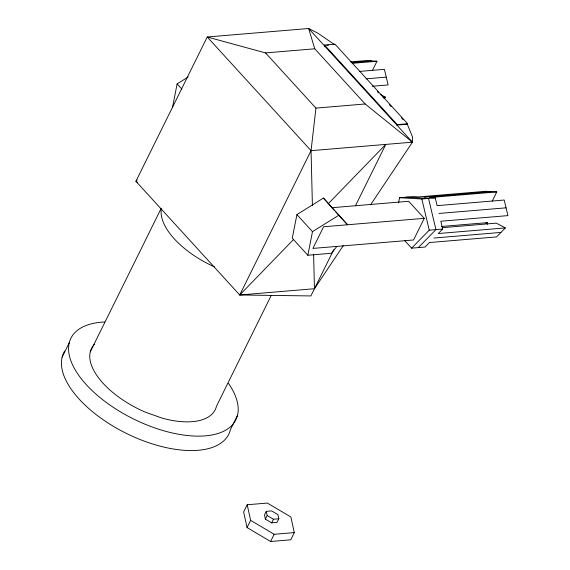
<?xml version="1.0" encoding="UTF-8"?>
<svg xmlns="http://www.w3.org/2000/svg" width="570" height="570" viewBox="0 0 570 570"><rect width="100%" height="100%" fill="white"/><g stroke="black" fill="none" stroke-linecap="round" stroke-linejoin="round"><path stroke-width="0.85" d="M324.344 46.804L324.537 45.037L334.975 44.168L407.643 123.74L407.315 124.253L396.884 125.122M312.41 205.535L311.056 150.672L315.937 108.1L265.535 52.917L207.238 36.993L135.916 181.303L239.735 294.982L310.892 295.937L333.764 249.653M172.475 107.509L177.12 83.918L188.178 77.014M335.552 211.648L347.529 224.765L323.454 198.046L296.92 214.612L292.267 238.196L307.843 255.253L331.505 253.265L336.834 246.411M307.843 255.253L312.488 231.662L339.029 215.097M398.537 202.934L399.62 197.726L413.043 196.6L418.594 196.914L485.69 191.292L496.791 191.926L492.209 201.203M62.094 357.24L69.227 342.812M90.267 351.868L161.189 208.356M343.489 245.307L314.455 288.719L239.735 294.982L311.056 150.672L412.452 142.172L412.416 136.772L407.315 124.253M372.409 70.509L376.998 61.232L365.897 60.598L350.885 61.859M271.263 295.367L216.493 406.189A69.02 33.459 26.3 0 1 161.93 418.052L145.322 412.153A69.02 33.459 26.3 0 1 94.499 344.216M237.526 415.245L230.394 429.673A92.026 44.617 26.3 0 1 129.24 434.789A92.026 44.617 26.3 0 1 64.638 351.063M355.438 205.798L385.776 144.41L328.227 203.746M247.202 504.749L243.639 511.967L247.059 527.578L270.615 541.5L290.743 539.811L294.305 532.601L290.885 516.99L267.337 503.068L247.202 504.749L250.629 520.36L247.059 527.578M266.261 511.354L264.473 514.959L265.385 519.128L271.669 522.84L277.034 522.391L278.823 518.778L277.904 514.617L271.626 510.905L266.261 511.354L267.173 515.515L265.385 519.128M271.669 522.84L273.45 519.227L278.823 518.778M424.258 218.331L413.564 239.977L312.916 248.413L323.61 226.767L424.258 218.331L408.69 201.281L331.961 207.708L323.454 198.046M270.615 541.5L274.177 534.282L294.305 532.601M370.571 204.808L412.452 142.172L308.641 28.5L207.238 36.993L311.056 150.672M137.149 180.027L135.916 181.303L137.434 182.215M239.735 294.982L293.571 239.471M383.909 98.909L385.562 97.221L380.276 94.442M404.536 240.405L411.626 248.164L429.239 230.159L442.662 229.033L440.809 221.238L507.906 215.617L504.194 200.034L437.097 205.656L435.245 197.861L429.695 197.548L496.791 191.926M418.33 247.601L435.95 229.596L428.533 198.424L406.332 197.163M442.662 229.033L438.259 233.536L505.355 227.915L496.548 236.921L429.445 242.542L425.042 247.045L411.626 248.164M485.697 223.319L487.314 222.642L487.35 224.359M326.817 45.329L328.555 45.187M265.535 52.917L314.761 48.792L365.163 103.982L412.452 142.172L410.877 141.367M351.141 62.614L371.448 60.919M352.274 63.306L376.998 61.232M359.684 71.414L384.401 69.34L388.113 84.93L372.217 86.255M365.954 78.838L386.261 77.135M382.912 97.441L385.562 97.221M315.937 108.1L365.163 103.982M407.643 123.74L397.212 124.616L324.537 45.037M424.144 197.234L491.24 191.606M399.62 197.726L421.821 198.987L435.245 197.861M438.95 213.451L506.053 207.829M441.408 226.489L487.314 222.642M442.441 227.665L496.299 223.148L505.355 227.915M433.856 238.039L500.952 232.417M267.173 515.515L273.45 519.227M250.629 520.36L274.177 534.282M334.64 44.674L317.775 33.138L308.641 28.5L314.761 48.792M377.368 91.62L378.566 92.924M389.346 104.673L391.141 106.633M401.323 117.726L403.118 119.679M331.961 207.708L334.355 210.337M296.92 214.612L312.488 231.662M177.12 83.918L181.916 89.162M421.821 198.987L429.239 230.159M313.607 254.206L314.455 288.719M228.477 383.375A92.026 44.617 26.3 0 1 195.98 436.107A92.026 44.617 26.3 0 1 81.895 379.527A92.026 44.617 26.3 0 1 104.702 321.986M214.306 266.81A69.02 33.459 26.3 0 1 161.274 209.154"/></g></svg>
